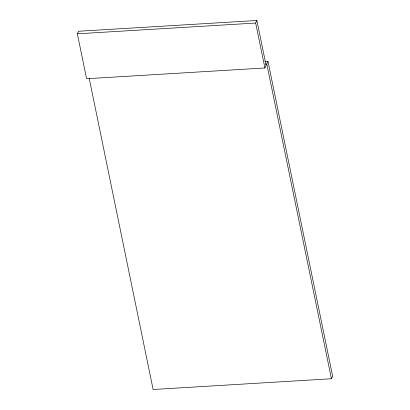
<?xml version="1.0" encoding="UTF-8"?>
<svg xmlns="http://www.w3.org/2000/svg" width="410" height="410" viewBox="0 0 410 410"><rect width="100%" height="100%" fill="white"/><g stroke="black" fill="none" stroke-linecap="round" stroke-linejoin="round"><path stroke-width="0.61" d="M77.357 33.799L78.576 31.252L256.88 20.5L266.111 65.431L264.891 67.978L86.587 78.73L77.357 33.799L255.661 23.042L256.88 20.5M89.252 78.541L153.12 389.5L331.423 378.748L266.787 64.027L268.002 61.479L264.809 61.674M331.423 378.748L332.643 376.201L268.002 61.479M265.506 64.103L266.787 64.027M255.661 23.042L264.891 67.978"/></g></svg>
